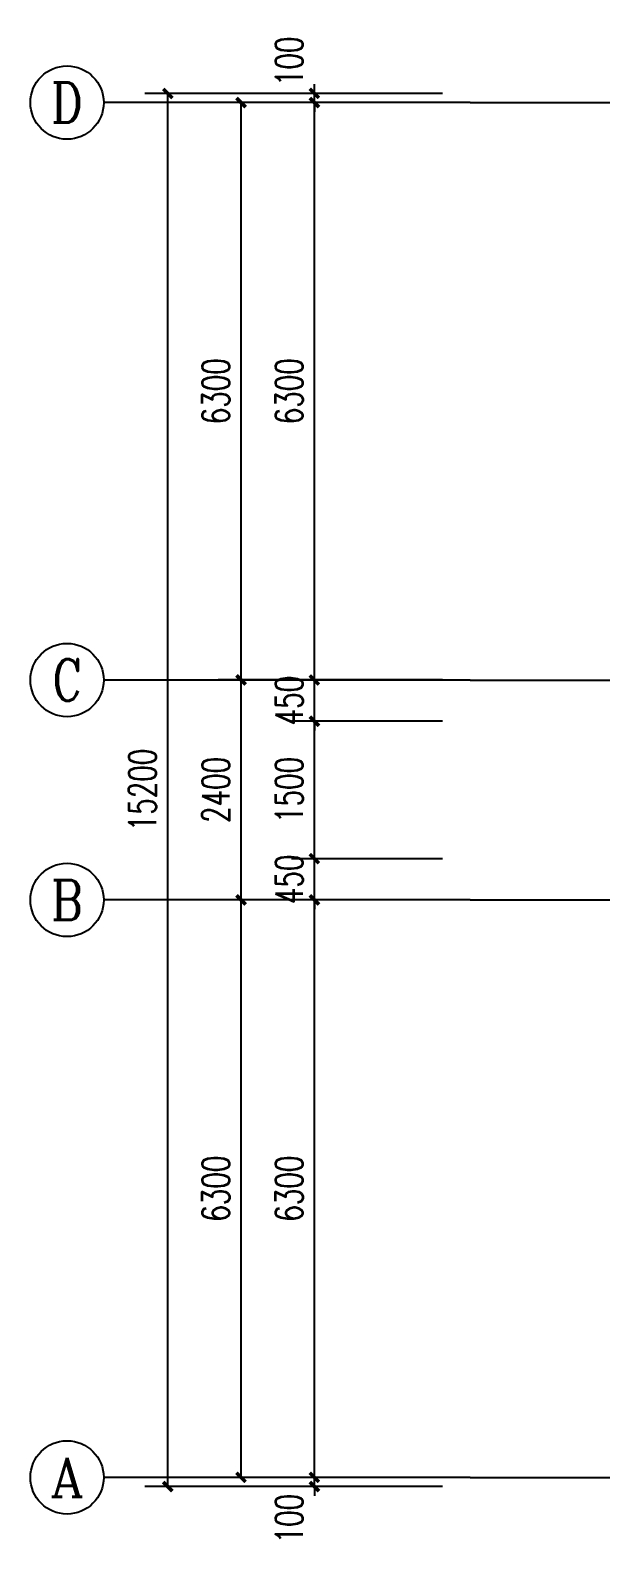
# Model space of a CAD drawing. Extents: x 5904849 to 6011887, y -826029 to -177002.
# Drawn here: x 5916114 to 5922338, y -482089 to -465513 of the extents above; entities that cross this region are included whole.
import ezdxf
from ezdxf.enums import TextEntityAlignment as Align

# ---------------------------------------------------------------- set-up
doc = ezdxf.new("R2010")
doc.units = 0
doc.header["$LTSCALE"] = 1000
doc.header["$MEASUREMENT"] = 0
doc.linetypes.add('DOTE', pattern=[2.42, 2, -0.2, 0.02, -0.2])
doc.layers.get('0').update_dxf_attribs({"linetype": 'CONTINUOUS'})
doc.layers.get('Defpoints').update_dxf_attribs({"linetype": 'CONTINUOUS'})
for name, color, linetype in [('AXIS', 3, 'CONTINUOUS'), ('AXIS_TEXT', 7, 'CONTINUOUS'), ('DOTE', 252, 'CONTINUOUS'), ('PUB_DIM', 3, 'CONTINUOUS')]:
    doc.layers.add(name, color=color, linetype=linetype)
doc.styles.add('_TCH_AXIS', font='COMPLEX', dxfattribs={"bigfont": 'GBCBIG'})
doc.styles.add('_TCH_DIM_T3', font='SIMPLEX', dxfattribs={"width": 0.705882, "bigfont": 'GBCBIG'})
doc.styles.add('COMPLEX', font='COMPLEX')
doc.dimstyles.new('_TCH_ARCH&&100', dxfattribs={"dimtxt": 297.5, "dimasz": 100, "dimexe": 250, "dimexo": 300, "dimgap": 126.25, "dimtad": 1, "dimdec": 0, "dimzin": 0, "dimdsep": 46, "dimtxsty": '_TCH_DIM_T3', "dimblk": 'ARCHTICK', "dimcen": 0.09, "dimclrt": 7, "dimazin": 2, "dimtfac": 1, "dimtdec": 0, "dimtix": 1, "dimtmove": 2, "dimatfit": 3, "dimfxl": 0, "dimtolj": 1, "dimtzin": 0, "dimarcsym": 0})

# ---------------------------------------------------------------- blocks, each defined once
blk = doc.blocks.new('_ArchTick')
at = {"color": 0, "linetype": 'ByBlock', "const_width": 0.4}
blk.add_lwpolyline([(-0.5, -0.5), (0.5, 0.5)], dxfattribs=at)
blk = doc.blocks.new('*D1103')
at = {"layer": 'Defpoints', "color": 0}
for p in [(5919214, -466201), (5920914, -466201), (5920914, -466301)]:
    blk.add_point(p, dxfattribs=at)
at = {"layer": 'PUB_DIM', "color": 0, "lineweight": -2}
for p, q in [((5919214, -466201), (5919214, -466101)), ((5920614, -466201), (5918964, -466201)), ((5919214, -466301), (5919214, -466201)), ((5920614, -466301), (5918964, -466301)), ((5919214, -466301), (5919214, -466401))]:
    blk.add_line(p, q, dxfattribs=at)
at = {"layer": 'PUB_DIM', "color": 0, "lineweight": -2, "xscale": 100, "yscale": 100, "zscale": 100}
for p, rotation in [((5919214, -466201), 270), ((5919214, -466301), 90)]:
    blk.add_blockref('_ArchTick', p, dxfattribs=dict(at, rotation=rotation))
at = {"layer": 'PUB_DIM', "color": 7, "insert": (5918939, -465851), "char_height": 297.5, "attachment_point": 5, "rotation": 90, "style": '_TCH_DIM_T3'}
blk.add_mtext('\\A1;100', dxfattribs=at)
blk = doc.blocks.new('*D1104')
at = {"layer": 'Defpoints', "color": 0}
for p in [(5919214, -466301), (5920914, -466301), (5920914, -472601)]:
    blk.add_point(p, dxfattribs=at)
at = {"layer": 'PUB_DIM', "color": 0, "lineweight": -2}
for p, q in [((5920614, -466301), (5918964, -466301)), ((5919214, -472601), (5919214, -466301)), ((5920614, -472601), (5918964, -472601))]:
    blk.add_line(p, q, dxfattribs=at)
at = {"layer": 'PUB_DIM', "color": 0, "lineweight": -2, "xscale": 100, "yscale": 100, "zscale": 100}
for p, rotation in [((5919214, -466301), 90), ((5919214, -472601), 270)]:
    blk.add_blockref('_ArchTick', p, dxfattribs=dict(at, rotation=rotation))
at = {"layer": 'PUB_DIM', "color": 7, "insert": (5918939, -469451), "char_height": 297.5, "attachment_point": 5, "rotation": 90, "style": '_TCH_DIM_T3'}
blk.add_mtext('\\A1;6300', dxfattribs=at)
blk = doc.blocks.new('*D1105')
at = {"layer": 'Defpoints', "color": 0}
for p in [(5919214, -472601), (5920914, -472601), (5920914, -473051)]:
    blk.add_point(p, dxfattribs=at)
at = {"layer": 'PUB_DIM', "color": 0, "lineweight": -2}
for p, q in [((5919214, -472601), (5919214, -472501)), ((5920614, -472601), (5918964, -472601)), ((5919214, -473051), (5919214, -472601)), ((5920614, -473051), (5918964, -473051)), ((5919214, -473051), (5919214, -473151))]:
    blk.add_line(p, q, dxfattribs=at)
at = {"layer": 'PUB_DIM', "color": 0, "lineweight": -2, "xscale": 100, "yscale": 100, "zscale": 100}
for p, rotation in [((5919214, -472601), 270), ((5919214, -473051), 90)]:
    blk.add_blockref('_ArchTick', p, dxfattribs=dict(at, rotation=rotation))
at = {"layer": 'PUB_DIM', "color": 7, "insert": (5918939, -472826), "char_height": 297.5, "attachment_point": 5, "rotation": 90, "style": '_TCH_DIM_T3'}
blk.add_mtext('\\A1;450', dxfattribs=at)
blk = doc.blocks.new('*D1106')
at = {"layer": 'Defpoints', "color": 0}
for p in [(5919214, -473051), (5920914, -473051), (5920914, -474551)]:
    blk.add_point(p, dxfattribs=at)
at = {"layer": 'PUB_DIM', "color": 0, "lineweight": -2}
for p, q in [((5920614, -473051), (5918964, -473051)), ((5919214, -474551), (5919214, -473051)), ((5920614, -474551), (5918964, -474551))]:
    blk.add_line(p, q, dxfattribs=at)
at = {"layer": 'PUB_DIM', "color": 0, "lineweight": -2, "xscale": 100, "yscale": 100, "zscale": 100}
for p, rotation in [((5919214, -473051), 90), ((5919214, -474551), 270)]:
    blk.add_blockref('_ArchTick', p, dxfattribs=dict(at, rotation=rotation))
at = {"layer": 'PUB_DIM', "color": 7, "insert": (5918939, -473801), "char_height": 297.5, "attachment_point": 5, "rotation": 90, "style": '_TCH_DIM_T3'}
blk.add_mtext('\\A1;1500', dxfattribs=at)
blk = doc.blocks.new('*D1107')
at = {"layer": 'Defpoints', "color": 0}
for p in [(5919214, -474551), (5920914, -474551), (5920914, -475001)]:
    blk.add_point(p, dxfattribs=at)
at = {"layer": 'PUB_DIM', "color": 0, "lineweight": -2}
for p, q in [((5920614, -474551), (5918964, -474551)), ((5919214, -474551), (5919214, -474451)), ((5919214, -475001), (5919214, -474551)), ((5920614, -475001), (5918964, -475001)), ((5919214, -475001), (5919214, -475101))]:
    blk.add_line(p, q, dxfattribs=at)
at = {"layer": 'PUB_DIM', "color": 0, "lineweight": -2, "xscale": 100, "yscale": 100, "zscale": 100}
for p, rotation in [((5919214, -474551), 270), ((5919214, -475001), 90)]:
    blk.add_blockref('_ArchTick', p, dxfattribs=dict(at, rotation=rotation))
at = {"layer": 'PUB_DIM', "color": 7, "insert": (5918939, -474776), "char_height": 297.5, "attachment_point": 5, "rotation": 90, "style": '_TCH_DIM_T3'}
blk.add_mtext('\\A1;450', dxfattribs=at)
blk = doc.blocks.new('*D1108')
at = {"layer": 'Defpoints', "color": 0}
for p in [(5919214, -475001), (5920914, -475001), (5920914, -481301)]:
    blk.add_point(p, dxfattribs=at)
at = {"layer": 'PUB_DIM', "color": 0, "lineweight": -2}
for p, q in [((5920614, -475001), (5918964, -475001)), ((5919214, -481301), (5919214, -475001)), ((5920614, -481301), (5918964, -481301))]:
    blk.add_line(p, q, dxfattribs=at)
at = {"layer": 'PUB_DIM', "color": 0, "lineweight": -2, "xscale": 100, "yscale": 100, "zscale": 100}
for p, rotation in [((5919214, -475001), 90), ((5919214, -481301), 270)]:
    blk.add_blockref('_ArchTick', p, dxfattribs=dict(at, rotation=rotation))
at = {"layer": 'PUB_DIM', "color": 7, "insert": (5918939, -478151), "char_height": 297.5, "attachment_point": 5, "rotation": 90, "style": '_TCH_DIM_T3'}
blk.add_mtext('\\A1;6300', dxfattribs=at)
blk = doc.blocks.new('*D1109')
at = {"layer": 'Defpoints', "color": 0}
for p in [(5919214, -481301), (5920914, -481301), (5920914, -481401)]:
    blk.add_point(p, dxfattribs=at)
at = {"layer": 'PUB_DIM', "color": 0, "lineweight": -2}
for p, q in [((5920614, -481301), (5918964, -481301)), ((5919214, -481301), (5919214, -481201)), ((5919214, -481401), (5919214, -481301)), ((5920614, -481401), (5918964, -481401)), ((5919214, -481401), (5919214, -481501))]:
    blk.add_line(p, q, dxfattribs=at)
at = {"layer": 'PUB_DIM', "color": 0, "lineweight": -2, "xscale": 100, "yscale": 100, "zscale": 100}
for p, rotation in [((5919214, -481301), 270), ((5919214, -481401), 90)]:
    blk.add_blockref('_ArchTick', p, dxfattribs=dict(at, rotation=rotation))
at = {"layer": 'PUB_DIM', "color": 7, "insert": (5918939, -481751), "char_height": 297.5, "attachment_point": 5, "rotation": 90, "style": '_TCH_DIM_T3'}
blk.add_mtext('\\A1;100', dxfattribs=at)
blk = doc.blocks.new('*D1305')
at = {"layer": 'AXIS', "color": 0, "lineweight": -2}
for p, q in [((5920614, -475001), (5918164, -475001)), ((5918414, -481301), (5918414, -475001)), ((5920614, -481301), (5918164, -481301))]:
    blk.add_line(p, q, dxfattribs=at)
at = {"layer": 'Defpoints', "color": 0}
for p in [(5918414, -475001), (5920914, -475001), (5920914, -481301)]:
    blk.add_point(p, dxfattribs=at)
at = {"layer": 'AXIS', "color": 0, "lineweight": -2, "xscale": 100, "yscale": 100, "zscale": 100}
for p, rotation in [((5918414, -475001), 90), ((5918414, -481301), 270)]:
    blk.add_blockref('_ArchTick', p, dxfattribs=dict(at, rotation=rotation))
at = {"layer": 'AXIS', "color": 7, "insert": (5918139, -478151), "char_height": 297.5, "attachment_point": 5, "rotation": 90, "style": '_TCH_DIM_T3'}
blk.add_mtext('\\A1;6300', dxfattribs=at)
blk = doc.blocks.new('*D1306')
at = {"layer": 'AXIS', "color": 0, "lineweight": -2}
for p, q in [((5920614, -472601), (5918164, -472601)), ((5918414, -475001), (5918414, -472601)), ((5920614, -475001), (5918164, -475001))]:
    blk.add_line(p, q, dxfattribs=at)
at = {"layer": 'Defpoints', "color": 0}
for p in [(5918414, -472601), (5920914, -472601), (5920914, -475001)]:
    blk.add_point(p, dxfattribs=at)
at = {"layer": 'AXIS', "color": 0, "lineweight": -2, "xscale": 100, "yscale": 100, "zscale": 100}
for p, rotation in [((5918414, -472601), 90), ((5918414, -475001), 270)]:
    blk.add_blockref('_ArchTick', p, dxfattribs=dict(at, rotation=rotation))
at = {"layer": 'AXIS', "color": 7, "insert": (5918139, -473801), "char_height": 297.5, "attachment_point": 5, "rotation": 90, "style": '_TCH_DIM_T3'}
blk.add_mtext('\\A1;2400', dxfattribs=at)
blk = doc.blocks.new('*D1307')
at = {"layer": 'AXIS', "color": 0, "lineweight": -2}
for p, q in [((5920614, -466301), (5918164, -466301)), ((5918414, -472601), (5918414, -466301)), ((5920614, -472601), (5918164, -472601))]:
    blk.add_line(p, q, dxfattribs=at)
at = {"layer": 'Defpoints', "color": 0}
for p in [(5918414, -466301), (5920914, -466301), (5920914, -472601)]:
    blk.add_point(p, dxfattribs=at)
at = {"layer": 'AXIS', "color": 0, "lineweight": -2, "xscale": 100, "yscale": 100, "zscale": 100}
for p, rotation in [((5918414, -466301), 90), ((5918414, -472601), 270)]:
    blk.add_blockref('_ArchTick', p, dxfattribs=dict(at, rotation=rotation))
at = {"layer": 'AXIS', "color": 7, "insert": (5918139, -469451), "char_height": 297.5, "attachment_point": 5, "rotation": 90, "style": '_TCH_DIM_T3'}
blk.add_mtext('\\A1;6300', dxfattribs=at)
blk = doc.blocks.new('*D1308')
at = {"layer": 'AXIS', "color": 0, "lineweight": -2}
for p, q in [((5920614, -466201), (5917364, -466201)), ((5917614, -481401), (5917614, -466201)), ((5920614, -481401), (5917364, -481401))]:
    blk.add_line(p, q, dxfattribs=at)
at = {"layer": 'Defpoints', "color": 0}
for p in [(5917614, -466201), (5920914, -466201), (5920914, -481401)]:
    blk.add_point(p, dxfattribs=at)
at = {"layer": 'AXIS', "color": 0, "lineweight": -2, "xscale": 100, "yscale": 100, "zscale": 100}
for p, rotation in [((5917614, -466201), 90), ((5917614, -481401), 270)]:
    blk.add_blockref('_ArchTick', p, dxfattribs=dict(at, rotation=rotation))
at = {"layer": 'AXIS', "color": 7, "insert": (5917339, -473801), "char_height": 297.5, "attachment_point": 5, "rotation": 90, "style": '_TCH_DIM_T3'}
blk.add_mtext('\\A1;15200', dxfattribs=at)
blk = doc.blocks.new('_AXISO')
blk.add_circle((0, 0), 0.5)
at = {"layer": 'AXIS_TEXT', "style": 'COMPLEX', "width": 1.041667}
blk.add_attdef('A', text='', height=0.56, dxfattribs=at).set_placement((-0.25, -0.28), (0.25, -0.28), align=Align.FIT)

msp = doc.modelspace()

# ---------------------------------------------------------------- linework, layer by layer
at = {"layer": 'AXIS', "color": 0}
for p, q in [((5920914.3, -466301.4), (5916914.3, -466301.4)), ((5920914.3, -472601.4), (5916914.3, -472601.4)), ((5920914.3, -475001.4), (5916914.3, -475001.4)), ((5920914.3, -481301.4), (5916914.3, -481301.4))]:
    msp.add_line(p, q, dxfattribs=at)
at = {"layer": 'DOTE', "linetype": 'DOTE'}
for p, q in [((5920914.3, -466301.4), (5947914.3, -466301.4)), ((5920914.3, -472601.4), (5947914.3, -472601.4)), ((5920914.3, -475001.4), (5947914.3, -475001.4)), ((5920914.3, -481301.4), (5947914.3, -481301.4))]:
    msp.add_line(p, q, dxfattribs=at)

# ---------------------------------------------------------------- block references
at = {"layer": 'AXIS', "color": 0}
ref = msp.add_blockref('_AXISO', (5916514.3, -466301.4), dxfattribs=dict(at, xscale=800, yscale=800, zscale=800))
ref.add_attrib('A', 'D', dxfattribs={"layer": 'AXIS_TEXT', "color": 0, "height": 435.3, "style": '_TCH_AXIS'}).set_placement((5916338.1, -466519), (5916690.5, -466519), align=Align.FIT)
ref = msp.add_blockref('_AXISO', (5916514.3, -472601.4), dxfattribs=dict(at, xscale=800, yscale=800, zscale=800))
ref.add_attrib('A', 'C', dxfattribs={"layer": 'AXIS_TEXT', "color": 0, "height": 455.7, "style": '_TCH_AXIS'}).set_placement((5916351.6, -472829.2), (5916677, -472829.2), align=Align.FIT)
ref = msp.add_blockref('_AXISO', (5916514.3, -475001.4), dxfattribs=dict(at, xscale=800, yscale=800, zscale=800))
ref.add_attrib('A', 'B', dxfattribs={"layer": 'AXIS_TEXT', "color": 0, "height": 435.3, "style": '_TCH_AXIS'}).set_placement((5916338.1, -475219), (5916690.5, -475219), align=Align.FIT)
ref = msp.add_blockref('_AXISO', (5916514.3, -481301.4), dxfattribs=dict(at, xscale=800, yscale=800, zscale=800))
ref.add_attrib('A', 'A', dxfattribs={"layer": 'AXIS_TEXT', "color": 0, "height": 425.2, "style": '_TCH_AXIS'}).set_placement((5916332.1, -481514), (5916696.5, -481514), align=Align.FIT)

# ---------------------------------------------------------------- dimensions: what is measured, and where the dimension line sits
for p1, p2, distance, picture, middle in [((5920914.3, -481401.4), (5920914.3, -466201.4), 3300, '*D1308', (5917339.3, -473801.4)), ((5920914.3, -472601.4), (5920914.3, -466301.4), 2500, '*D1307', (5918139.3, -469451.4)), ((5920914.3, -475001.4), (5920914.3, -472601.4), 2500, '*D1306', (5918139.3, -473801.4)), ((5920914.3, -481301.4), (5920914.3, -475001.4), 2500, '*D1305', (5918139.3, -478151.4))]:
    dim = msp.add_aligned_dim(p1=p1, p2=p2, distance=distance, dimstyle='_TCH_ARCH&&100', dxfattribs=at)
    dim.commit()
    dim.dimension.update_dxf_attribs({"geometry": picture, "text_midpoint": middle})
at = {"layer": 'PUB_DIM', "color": 0}
for base, p1, p2, picture, middle in [((5919214.3, -466201.4), (5920914.3, -466301.4), (5920914.3, -466201.4), '*D1103', (5918939.3, -465851.4)), ((5919214.3, -481301.4), (5920914.3, -481401.4), (5920914.3, -481301.4), '*D1109', (5918939.3, -481751.4))]:
    dim = msp.add_linear_dim(base=base, p1=p1, p2=p2, angle=90, dimstyle='_TCH_ARCH&&100', dxfattribs=at)
    dim.commit()
    dim.dimension.update_dxf_attribs({"geometry": picture, "text_midpoint": middle, "dimtype": 129})
for p1, p2, picture, middle in [((5920914.3, -472601.4), (5920914.3, -466301.4), '*D1104', (5918939.3, -469451.4)), ((5920914.3, -473051.4), (5920914.3, -472601.4), '*D1105', (5918939.3, -472826.4)), ((5920914.3, -474551.4), (5920914.3, -473051.4), '*D1106', (5918939.3, -473801.4)), ((5920914.3, -475001.4), (5920914.3, -474551.4), '*D1107', (5918939.3, -474776.4)), ((5920914.3, -481301.4), (5920914.3, -475001.4), '*D1108', (5918939.3, -478151.4))]:
    dim = msp.add_aligned_dim(p1=p1, p2=p2, distance=1700, dimstyle='_TCH_ARCH&&100', dxfattribs=at)
    dim.commit()
    dim.dimension.update_dxf_attribs({"geometry": picture, "text_midpoint": middle})

doc.saveas('drawing.dxf')
